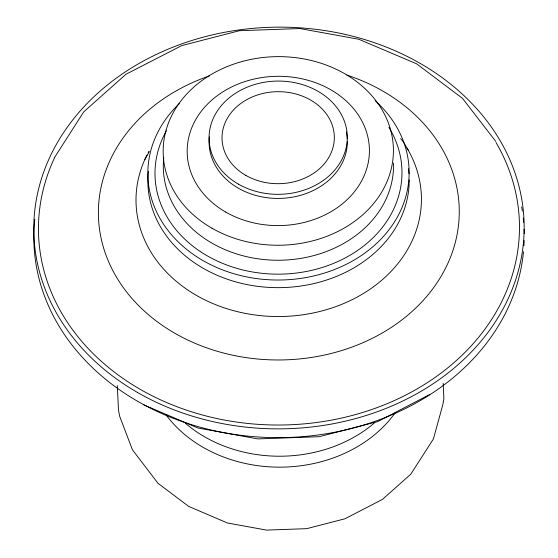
<?xml version="1.0" encoding="UTF-8"?>
<svg xmlns="http://www.w3.org/2000/svg" width="558" height="558" viewBox="0 0 558 558"><rect width="100%" height="100%" fill="white"/><g stroke="black" fill="none" stroke-linecap="round" stroke-linejoin="round"><path stroke-width="0.84" d="M144.773 159.672L149.202 151.776M54.719 157.23L83.7 111.914L125.982 74.242L181.755 45.603L239.438 30.711L299.806 28.542L358.745 39.241L416.596 63.807L462.436 98.313L495.769 141.397M429.639 394.555L377.773 421.576L319.183 436.698L257.859 438.902L197.992 428.028L143.65 404.822M400.693 138.593L403.811 142.632L408.254 150.207M443.157 383.332L443.91 398.733L442.759 404.934L433.413 438.972L410.765 474.202L382.537 499.34L344.983 518.773L306.684 528.663L266.598 530.1L227.462 522.992L191.945 507.822L188.569 506.308L157.977 483.277L132.427 449.783L119.761 416.533L118.512 410.423L117.292 385.599M347.334 141.516A69.122 56.623 -0.5 0 1 275.136 198.383A69.122 56.623 -0.5 0 1 209.369 136.884M346.323 131.967A69.122 56.623 -0.5 0 1 347.257 138.886M406.998 148.044A142.715 116.901 -0.5 0 1 282.92 316.477A142.715 116.901 -0.5 0 1 146.97 155.068M148.163 152.787A142.715 116.901 -0.5 0 1 148.993 151.274M409.216 179.767A130.67 107.038 -0.5 0 1 272.918 287.572A130.67 107.038 -0.5 0 1 148.414 171.306M408.456 168.704A130.67 107.038 -0.5 0 1 408.979 173.796M346.874 75.065A180.443 147.814 -0.5 0 1 422.483 301.187A180.443 147.814 -0.5 0 1 136.019 302.924A180.443 147.814 -0.5 0 1 209.473 75.895M393.509 163.089A115.129 94.309 -0.5 0 1 274.745 260.209A115.129 94.309 -0.5 0 1 163.766 157.733M388.891 127.357A123.499 101.165 -0.5 0 1 280.367 274.145A123.499 101.165 -0.5 0 1 166.43 130.781M395.022 413.011A133.376 109.256 -0.5 0 1 166.054 414.88M374.76 422.629A130.67 107.038 -0.5 0 1 185.305 423.194M496.013 142.506A240.512 197.016 -0.5 0 1 288.158 424.854A240.512 197.016 -0.5 0 1 54.628 157.614M375.136 100.691A130.67 107.038 -0.5 0 1 370.331 248.861A130.67 107.038 -0.5 0 1 189.427 251.574A130.67 107.038 -0.5 0 1 179.264 103.628M524.178 240.54A245.206 200.859 -0.5 0 1 523.955 245.708M523.495 251.707A245.206 200.859 -0.5 0 1 258.41 436.998A245.206 200.859 -0.5 0 1 34.84 219.315M521.639 206.934A245.206 200.859 -0.5 0 1 522.351 211.189M523.251 218.052A245.206 200.859 -0.5 0 1 523.669 222.363M524.101 229.289A245.206 200.859 -0.5 0 1 524.22 233.621M225.774 212.096A91.121 74.646 -0.5 0 0 369.04 157.433A91.121 74.646 -0.5 0 0 240.052 83.295A91.121 74.646 -0.5 0 0 225.774 212.096M238.336 184.084A69.122 56.623 -0.5 0 0 347.013 142.618A69.122 56.623 -0.5 0 0 249.168 86.378A69.122 56.623 -0.5 0 0 238.336 184.084M211.942 228.208A115.129 94.309 -0.5 0 0 392.944 159.149A115.129 94.309 -0.5 0 0 229.98 65.474A115.129 94.309 -0.5 0 0 211.942 228.208M245.813 175.379A56.156 46 -0.5 0 0 334.103 141.697A56.156 46 -0.5 0 0 254.608 96.004A56.156 46 -0.5 0 0 245.813 175.379M137.652 392.56A245.206 200.859 -0.5 0 0 523.16 245.471A245.206 200.859 -0.5 0 0 176.077 45.972A245.206 200.859 -0.5 0 0 137.652 392.56"/></g></svg>
